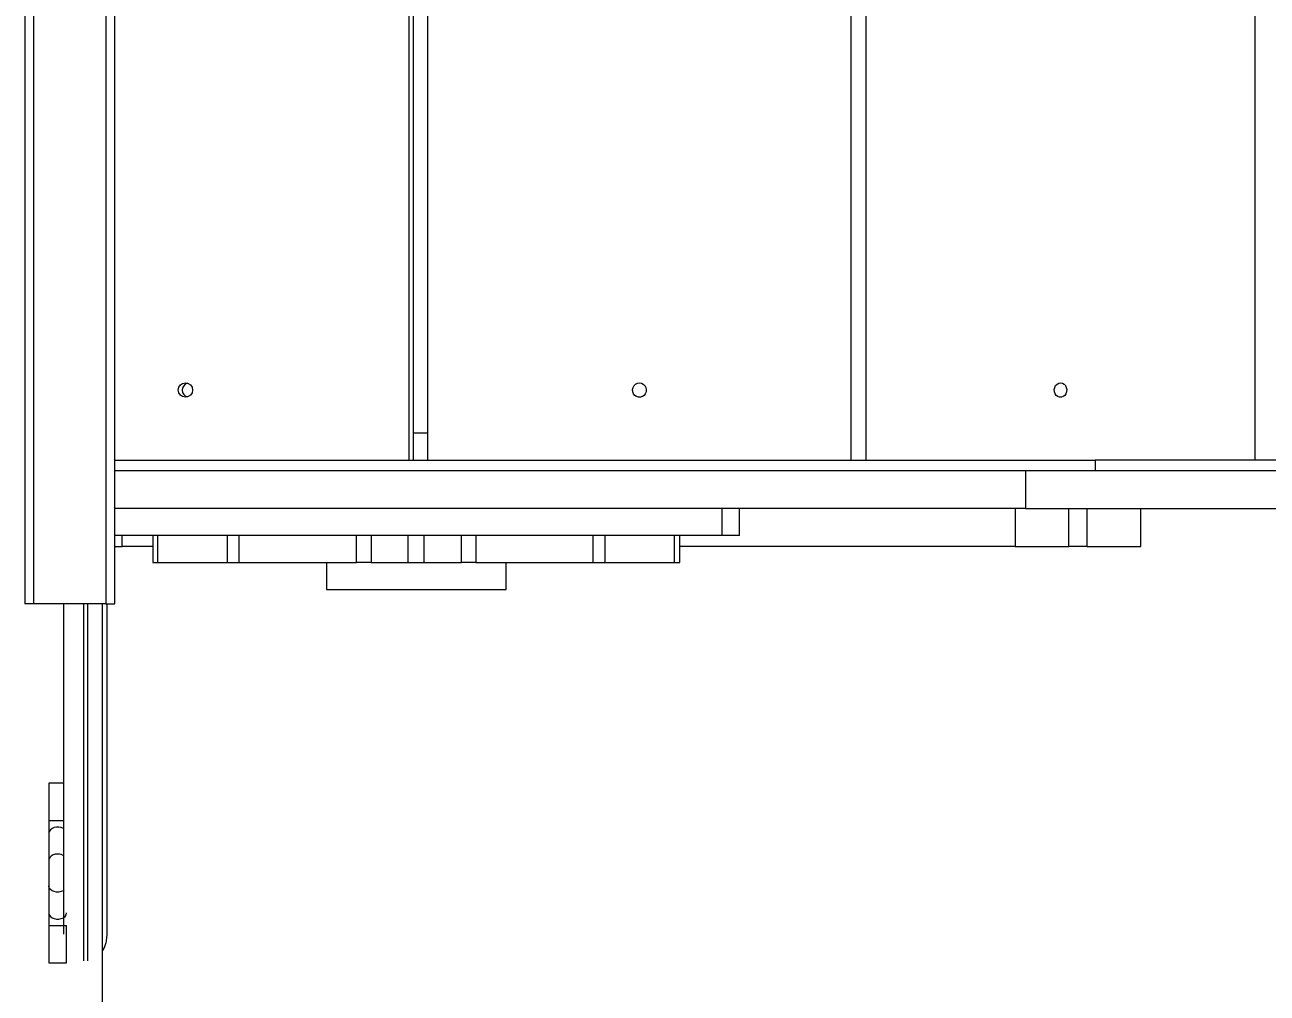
# Model space of a CAD drawing. Header units: millimetres. Extents: x -8083 to 6576, y -6691 to 5601.
# Drawn here: x -186 to 506, y -1880 to -1341 of the extents above; entities that cross this region are included whole.
import ezdxf

# ---------------------------------------------------------------- set-up
doc = ezdxf.new("R2010")
doc.units = ezdxf.units.MM
for name, color, linetype in [('DIKOM_ОБЪЕКТ', 7, 'Continuous'), ('DIKOM_РАЗМЕР_ЗОНА', 7, 'Continuous'), ('DIKOM_РАЗМЕР_ОБЪЕКТА', 7, 'Continuous')]:
    doc.layers.add(name, color=color, linetype=linetype)
doc.styles.add('style1', font='arial.ttf', dxfattribs={"width": 0.8})
doc.dimstyles.new('1-50', dxfattribs={"dimtxt": 300, "dimasz": 200, "dimexe": 100, "dimexo": 0, "dimgap": 100, "dimtad": 1, "dimtxsty": 'style1', "dimcen": 200, "dimclrd": 7, "dimclre": 7, "dimclrt": 7, "dimadec": 1, "dimazin": 2, "dimtfac": 1, "dimtmove": 0, "dimatfit": 2, "dimfxl": 0, "dimlwd": 25, "dimlwe": 18, "dimarcsym": 0})

# ---------------------------------------------------------------- blocks, each defined once
blk = doc.blocks.new('*D10')
at = {"layer": 'Defpoints', "color": 0, "transparency": 16777216}
for p in [(-4711.62, -59.88), (5076.72, -1609.88), (5076.72, -5900.19)]:
    blk.add_point(p, dxfattribs=at)
at = {"layer": 'DIKOM_РАЗМЕР_ОБЪЕКТА', "color": 7, "lineweight": 18, "transparency": 16777216}
for p, q in [((-4711.62, -59.88), (-4711.62, -6000.19)), ((5076.72, -1609.88), (5076.72, -6000.19))]:
    blk.add_line(p, q, dxfattribs=at)
at = {"layer": 'DIKOM_РАЗМЕР_ОБЪЕКТА', "color": 7, "lineweight": 25, "transparency": 16777216}
blk.add_line((-4511.62, -5900.19), (4876.72, -5900.19), dxfattribs=at)
at = {"layer": 'DIKOM_РАЗМЕР_ОБЪЕКТА', "color": 7, "transparency": 16777216}
for points in [[(-4511.62, -5866.86), (-4511.62, -5933.52), (-4711.62, -5900.19)], [(4876.72, -5866.86), (4876.72, -5933.52), (5076.72, -5900.19)]]:
    blk.add_solid(points, dxfattribs=at)
at = {"layer": 'DIKOM_РАЗМЕР_ОБЪЕКТА', "color": 7, "transparency": 16777216, "insert": (410.05, -5647.02), "char_height": 300, "attachment_point": 5, "style": 'style1'}
blk.add_mtext('10000', dxfattribs=at)
blk = doc.blocks.new('*D11')
at = {"layer": 'Defpoints', "color": 0, "transparency": 16777216}
for p in [(6576.35, -1609.88), (-6319.96, -3354.06), (6576.35, -6591.4)]:
    blk.add_point(p, dxfattribs=at)
at = {"layer": 'DIKOM_РАЗМЕР_ЗОНА', "color": 7, "lineweight": 18, "transparency": 16777216}
for p, q in [((6576.35, -1609.88), (6576.35, -6691.4)), ((-6319.96, -3354.06), (-6319.96, -6691.4))]:
    blk.add_line(p, q, dxfattribs=at)
at = {"layer": 'DIKOM_РАЗМЕР_ЗОНА', "color": 7, "lineweight": 25, "transparency": 16777216}
blk.add_line((-6119.96, -6591.4), (6376.35, -6591.4), dxfattribs=at)
at = {"layer": 'DIKOM_РАЗМЕР_ЗОНА', "color": 7, "transparency": 16777216}
for points in [[(-6119.96, -6558.07), (-6119.96, -6624.73), (-6319.96, -6591.4)], [(6376.35, -6558.07), (6376.35, -6624.73), (6576.35, -6591.4)]]:
    blk.add_solid(points, dxfattribs=at)
at = {"layer": 'DIKOM_РАЗМЕР_ЗОНА', "color": 7, "transparency": 16777216, "insert": (182.55, -6338.13), "char_height": 300, "attachment_point": 5, "style": 'style1'}
blk.add_mtext('13000', dxfattribs=at)

msp = doc.modelspace()

# ---------------------------------------------------------------- linework, layer by layer
at = {"layer": 'DIKOM_ОБЪЕКТ', "color": 7, "linetype": 'Continuous', "lineweight": 15}
for p, q in [((-185.736, 1537.193), (-185.736, -1662.807)), ((-180.736, -1662.807), (-180.736, 1537.193)), ((-140.736, 1537.193), (-140.736, -1662.807)), ((-135.736, -1662.807), (-135.736, 1537.193)), ((28.189, -1582.882), (28.189, -936.882)), ((30.426, -936.882), (30.426, -1582.882)), ((38.38, -936.882), (38.38, -1582.882)), ((274.165, -1582.882), (274.165, -936.882)), ((282.377, -936.882), (282.377, -1582.882)), ((498.883, -1582.882), (498.883, -936.882)), ((38.38, -1567.882), (30.426, -1567.882)), ((-135.736, -1582.882), (409.934, -1582.882)), ((409.934, -1582.882), (409.934, -1588.882)), ((1210.493, -1582.882), (409.934, -1582.882)), ((371.218, -1588.882), (-135.736, -1588.882)), ((371.218, -1588.882), (371.218, -1609.882)), ((564.159, -1588.882), (371.218, -1588.882)), ((371.218, -1609.882), (-135.736, -1609.882)), ((202.071, -1609.882), (202.071, -1624.882)), ((212.071, -1624.882), (212.071, -1609.882)), ((365.486, -1609.882), (365.486, -1630.882)), ((371.218, -1609.882), (564.159, -1609.882)), ((395.313, -1630.882), (395.313, -1609.882)), ((405.369, -1609.882), (405.369, -1630.882)), ((435.369, -1630.882), (435.369, -1609.882)), ((202.071, -1624.882), (-135.736, -1624.882)), ((-135.736, -1630.882), (-131.636, -1630.882)), ((-131.636, -1630.882), (-131.636, -1624.882)), ((-114.561, -1630.882), (-131.636, -1630.882)), ((-114.561, -1624.882), (-114.561, -1639.882)), ((-111.715, -1639.882), (-111.715, -1624.882)), ((-73.078, -1624.882), (-73.078, -1639.882)), ((-66.41, -1639.882), (-66.41, -1624.882)), ((-1.144, -1639.882), (-1.144, -1624.882)), ((6.928, -1624.882), (6.928, -1639.882)), ((27.557, -1639.882), (27.557, -1624.882)), ((36.582, -1639.882), (36.582, -1624.882)), ((57.211, -1639.882), (57.211, -1624.882)), ((65.284, -1624.882), (65.284, -1639.882)), ((130.55, -1639.882), (130.55, -1624.882)), ((137.218, -1639.882), (137.218, -1624.882)), ((175.854, -1639.882), (175.854, -1624.882)), ((178.701, -1639.882), (178.701, -1624.882)), ((365.486, -1630.882), (178.701, -1630.882)), ((212.071, -1624.882), (202.071, -1624.882)), ((365.486, -1630.882), (395.313, -1630.882)), ((405.369, -1630.882), (395.313, -1630.882)), ((405.369, -1630.882), (435.369, -1630.882)), ((-114.561, -1639.882), (-111.715, -1639.882)), ((-111.715, -1639.882), (-73.078, -1639.882)), ((-73.078, -1639.882), (-66.41, -1639.882)), ((-66.41, -1639.882), (-1.144, -1639.882)), ((-17.93, -1639.882), (-17.93, -1654.882)), ((6.928, -1639.882), (-1.144, -1639.882)), ((6.928, -1639.882), (27.557, -1639.882)), ((27.557, -1639.882), (36.582, -1639.882)), ((36.582, -1639.882), (57.211, -1639.882)), ((65.284, -1639.882), (57.211, -1639.882)), ((65.284, -1639.882), (130.55, -1639.882)), ((82.07, -1654.882), (82.07, -1639.882)), ((130.55, -1639.882), (137.218, -1639.882)), ((137.218, -1639.882), (175.854, -1639.882)), ((175.854, -1639.882), (178.701, -1639.882)), ((-17.93, -1654.882), (82.07, -1654.882)), ((-180.736, -1662.807), (-185.736, -1662.807)), ((-140.736, -1662.807), (-180.736, -1662.807)), ((-152.957, -1861.58), (-152.957, -1662.807)), ((-150.957, -1662.807), (-150.957, -1861.58)), ((-142.468, -2062.807), (-142.468, -1662.807)), ((-140.736, -1662.807), (-135.736, -1662.807)), ((-172.468, -1762.807), (-172.468, -1783.665)), ((-167.468, -1762.807), (-172.468, -1762.807)), ((-163.893, -1762.807), (-167.468, -1762.807)), ((-172.468, -1783.665), (-172.468, -1790.736)), ((-163.923, -1783.665), (-172.468, -1783.665)), ((-172.468, -1790.736), (-172.468, -1805.736)), ((-172.468, -1805.736), (-172.468, -1819.878)), ((-172.468, -1819.878), (-172.468, -1834.878)), ((-172.468, -1834.878), (-172.468, -1841.949)), ((-172.468, -1841.949), (-172.468, -1862.807)), ((-172.468, -1841.949), (-162.468, -1841.949)), ((-162.468, -1862.807), (-162.468, -1841.949)), ((-172.468, -1862.807), (-162.468, -1862.807))]:
    msp.add_line(p, q, dxfattribs=at)
at = {"layer": 'DIKOM_ОБЪЕКТ', "color": 7, "linetype": 'Continuous', "lineweight": 15, "flags": 128}
for points in [[(156.272, -1539.882), (157.384, -1540.059), (158.398, -1540.577), (159.222, -1541.388), (159.784, -1542.42), (160.034, -1543.583), (159.951, -1544.772), (159.54, -1545.882), (158.839, -1546.814), (157.909, -1547.485), (156.835, -1547.837), (155.71, -1547.837), (154.636, -1547.485), (153.707, -1546.814), (153.005, -1545.882), (152.595, -1544.772), (152.51, -1543.583), (152.761, -1542.42), (153.323, -1541.388), (154.147, -1540.577), (155.161, -1540.059), (156.272, -1539.882)], [(390.63, -1539.882), (391.651, -1540.059), (392.581, -1540.577), (393.338, -1541.388), (393.854, -1542.42), (394.084, -1543.583), (394.007, -1544.772), (393.63, -1545.882), (392.986, -1546.814), (392.133, -1547.485), (391.146, -1547.837), (390.113, -1547.837), (389.127, -1547.485), (388.274, -1546.814), (387.63, -1545.882), (387.252, -1544.772), (387.175, -1543.583), (387.405, -1542.42), (387.921, -1541.388), (388.678, -1540.577), (389.609, -1540.059), (390.63, -1539.882)], [(-163.923, -1788.242), (-164.313, -1787.993), (-165.476, -1787.493), (-166.787, -1787.233), (-168.149, -1787.233), (-169.46, -1787.493), (-170.623, -1787.993), (-171.553, -1788.697), (-172.179, -1789.552), (-172.456, -1790.494), (-172.468, -1790.736)], [(-167.468, -1802.2), (-168.817, -1802.331), (-170.066, -1802.715), (-171.122, -1803.323), (-171.908, -1804.109), (-172.363, -1805.016), (-172.468, -1805.736)], [(-163.923, -1822.371), (-164.313, -1822.62), (-165.476, -1823.121), (-166.787, -1823.38), (-168.149, -1823.38), (-169.46, -1823.121), (-170.623, -1822.62), (-171.553, -1821.917), (-172.179, -1821.062), (-172.456, -1820.119), (-172.468, -1819.878)], [(-172.468, -1834.878), (-172.456, -1835.119), (-172.179, -1836.062), (-171.553, -1836.917), (-170.623, -1837.62), (-169.46, -1838.121), (-168.149, -1838.38), (-166.787, -1838.38), (-165.476, -1838.121), (-164.313, -1837.62), (-163.383, -1836.917), (-162.757, -1836.062), (-162.48, -1835.119), (-162.468, -1834.878)]]:
    msp.add_lwpolyline(points, dxfattribs=at)
at = {"layer": 'DIKOM_ОБЪЕКТ', "color": 7, "linetype": 'Continuous', "lineweight": 15}
msp.add_circle((-96.379, -1543.872), 3.99, dxfattribs=at)
for centre, radius, start, end in [((-94.13, -1543.882), 4.003, 106.437692, 253.562308), ((-167.354, -1808.355), 6.156, 55.800026, 91.066)]:
    msp.add_arc(centre, radius, start, end, dxfattribs=at)
for points, knots in [([(-163.957, -1846.75), (-163.957, -1836.973), (-163.957, -1817.418), (-163.957, -1789.441), (-163.957, -1762.453), (-163.957, -1736.56), (-163.957, -1711.705), (-163.957, -1688.039), (-163.957, -1671.763), (-163.957, -1663.697), (-163.957, -1662.807)], [0, 0, 0, 0, 0.1403216, 0.2806306, 0.4209429, 0.5613153, 0.701735, 0.8421489, 0.9825737, 1, 1, 1, 1]), ([(-139.957, -1846.75), (-139.957, -1836.973), (-139.957, -1817.418), (-139.957, -1789.441), (-139.957, -1762.453), (-139.957, -1736.56), (-139.957, -1711.705), (-139.957, -1688.039), (-139.957, -1671.763), (-139.957, -1663.697), (-139.957, -1662.807)], [0, 0, 0, 0, 0.1403216, 0.2806306, 0.4209429, 0.5613153, 0.701735, 0.8421489, 0.9825737, 1, 1, 1, 1]), ([(-142.468, -1856.136), (-142.413, -1856.059), (-141.872, -1855.305), (-141.218, -1853.716), (-140.553, -1851.718), (-140.202, -1849.965), (-139.999, -1848.403), (-139.972, -1847.334), (-139.957, -1846.75)], [0, 0, 0, 0, 0.0273297, 0.2696546, 0.5135287, 0.66886, 0.8190724, 1, 1, 1, 1])]:
    msp.add_open_spline(points, degree=3, knots=knots, dxfattribs=at)

# ---------------------------------------------------------------- dimensions: what is measured, and where the dimension line sits
at = {"layer": 'DIKOM_РАЗМЕР_ЗОНА'}
dim = msp.add_linear_dim(base=(6576.354, -6591.4), p1=(-6319.964, -3354.058), p2=(6576.354, -1609.882), text='13000', dimstyle='1-50', dxfattribs=at)
dim.commit()
dim.dimension.update_dxf_attribs({"geometry": '*D11', "text_midpoint": (182.549, -6591.4), "dimtype": 160})
at = {"layer": 'DIKOM_РАЗМЕР_ОБЪЕКТА'}
dim = msp.add_linear_dim(base=(5076.718, -5900.189), p1=(-4711.621, -59.882), p2=(5076.718, -1609.882), text='10000', dimstyle='1-50', dxfattribs=at)
dim.commit()
dim.dimension.update_dxf_attribs({"geometry": '*D10', "text_midpoint": (410.054, -5900.189), "dimtype": 160})

doc.saveas('drawing.dxf')
